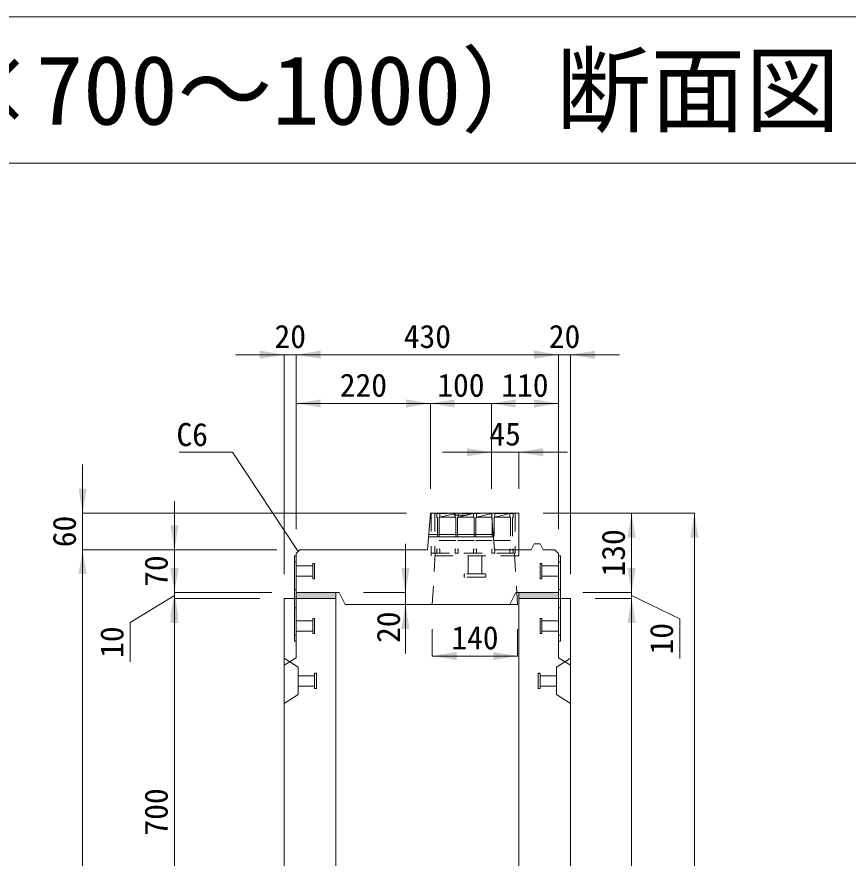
# Model space of a CAD drawing. Units: millimetres at full size, sheet at 1:40. Extents: x -1934 to 44546, y -100881 to -70395.
# Drawn here: x 32951 to 34315, y -90162 to -88782 of the extents above; entities that cross this region are included whole.
import ezdxf
from ezdxf.enums import TextEntityAlignment as Align

# ---------------------------------------------------------------- set-up
doc = ezdxf.new("R2010")
doc.units = ezdxf.units.MM
doc.header["$LTSCALE"] = 40
for name, pattern in [('CHAIN_DOUBLE_DASH', [23.5, 12, -1.5, 3.5, -1.5, 3.5, -1.5]), ('USER1', [1.35, 0.75, -0.6]), ('USER2', [1.35, 0.75, -0.6])]:
    doc.linetypes.add(name, pattern=pattern)
for name, color, linetype, lineweight in [('インサート', 92, 'USER2', 9), ('グレーチング', 7, 'USER2', 5), ('プレート', 7, 'USER1', 9), ('モルタル', 7, 'Continuous', 9), ('受枠', 3, 'USER2', 5), ('図枠', 7, 'Continuous', 5), ('寸法線', 7, 'Continuous', 9), ('引出線', 4, 'Continuous', 9), ('本体', 2, 'Continuous', 13), ('補助線', 8, 'CHAIN_DOUBLE_DASH', 5)]:
    doc.layers.add(name, color=color, linetype=linetype, lineweight=lineweight)
doc.layers.add('ハッチング_モルタル', color=30, linetype='Continuous')
doc.styles.add('ＭＳ ゴシック', font='')
doc.styles.get('ＭＳ ゴシック').set_extended_font_data('MS Gothic')

# ---------------------------------------------------------------- blocks, each defined once
blk = doc.blocks.new('filled_arrow')
at = {"color": 0, "linetype": 'Continuous', "lineweight": -2}
blk.add_solid([(7.5, 1.25), (0, 0), (7.5, -1.25)], dxfattribs=at)

msp = doc.modelspace()

# ---------------------------------------------------------------- hatches: boundary and pattern name
at = {"layer": 'ハッチング_モルタル'}
for points in [[(33409.82, -89726.02), (33409.82, -89736.02), (33474.82, -89736.02), (33474.82, -89726.02)], [(33774.82, -89726.02), (33774.82, -89736.02), (33839.82, -89736.02), (33839.82, -89726.02)]]:
    msp.add_hatch(color=256, dxfattribs=at).paths.add_polyline_path(points)

# ---------------------------------------------------------------- linework, layer by layer
at = {"layer": 'インサート'}
for p, q in [((33409.82, -89682.52), (33436.82, -89682.52)), ((33409.82, -89682.52), (33409.82, -89699.52)), ((33439.82, -89678.52), (33436.82, -89678.52)), ((33436.82, -89678.52), (33436.82, -89703.52)), ((33439.82, -89703.52), (33439.82, -89678.52)), ((33809.82, -89678.52), (33812.82, -89678.52)), ((33809.82, -89703.52), (33809.82, -89678.52)), ((33812.82, -89678.52), (33812.82, -89703.52)), ((33839.82, -89682.52), (33812.82, -89682.52)), ((33839.82, -89682.52), (33839.82, -89699.52)), ((33409.82, -89699.52), (33436.82, -89699.52)), ((33839.82, -89699.52), (33812.82, -89699.52)), ((33436.82, -89703.52), (33439.82, -89703.52)), ((33812.82, -89703.52), (33809.82, -89703.52)), ((33439.82, -89768.52), (33436.82, -89768.52)), ((33436.82, -89768.52), (33436.82, -89793.52)), ((33439.82, -89793.52), (33439.82, -89768.52)), ((33809.82, -89768.52), (33812.82, -89768.52)), ((33809.82, -89793.52), (33809.82, -89768.52)), ((33812.82, -89768.52), (33812.82, -89793.52)), ((33409.82, -89772.52), (33436.82, -89772.52)), ((33409.82, -89772.52), (33409.82, -89789.52)), ((33839.82, -89772.52), (33812.82, -89772.52)), ((33839.82, -89772.52), (33839.82, -89789.52)), ((33409.82, -89789.52), (33436.82, -89789.52)), ((33436.82, -89793.52), (33439.82, -89793.52)), ((33812.82, -89793.52), (33809.82, -89793.52)), ((33839.82, -89789.52), (33812.82, -89789.52))]:
    msp.add_line(p, q, dxfattribs=at)
at = {"layer": 'インサート', "linetype": 'Continuous', "lineweight": 5}
for p, q in [((33412.82, -89879.52), (33412.82, -89862.52)), ((33439.82, -89862.52), (33412.82, -89862.52)), ((33439.82, -89883.52), (33439.82, -89858.52)), ((33442.82, -89858.52), (33439.82, -89858.52)), ((33442.82, -89883.52), (33442.82, -89858.52)), ((33806.82, -89858.52), (33806.82, -89883.52)), ((33806.82, -89858.52), (33809.82, -89858.52)), ((33809.82, -89858.52), (33809.82, -89883.52)), ((33809.82, -89862.52), (33836.82, -89862.52)), ((33836.82, -89862.52), (33836.82, -89879.52)), ((33439.82, -89879.52), (33412.82, -89879.52)), ((33809.82, -89879.52), (33836.82, -89879.52)), ((33442.82, -89883.52), (33439.82, -89883.52)), ((33806.82, -89883.52), (33809.82, -89883.52))]:
    msp.add_line(p, q, dxfattribs=at)
at = {"layer": 'グレーチング'}
for p, q in [((33765.32, -89596.52), (33640.32, -89596.52)), ((33640.32, -89596.52), (33640.32, -89602.52)), ((33640.32, -89602.52), (33641.32, -89603.52)), ((33641.32, -89603.52), (33641.32, -89654.52)), ((33645.32, -89602.52), (33644.32, -89603.52)), ((33644.32, -89603.52), (33644.32, -89654.52)), ((33645.32, -89596.52), (33645.32, -89602.52)), ((33645.32, -89602.52), (33670.32, -89596.52)), ((33645.32, -89602.52), (33670.32, -89602.52)), ((33670.32, -89596.52), (33670.32, -89602.52)), ((33670.32, -89602.52), (33671.32, -89603.52)), ((33671.32, -89603.52), (33671.32, -89654.52)), ((33675.32, -89602.52), (33674.32, -89603.52)), ((33674.32, -89603.52), (33674.32, -89654.52)), ((33675.32, -89596.52), (33675.32, -89602.52)), ((33675.32, -89602.52), (33700.32, -89596.52)), ((33675.32, -89602.52), (33700.32, -89602.52)), ((33700.32, -89596.52), (33700.32, -89602.52)), ((33700.32, -89602.52), (33701.32, -89603.52)), ((33701.32, -89603.52), (33701.32, -89654.52)), ((33705.32, -89602.52), (33704.32, -89603.52)), ((33704.32, -89603.52), (33704.32, -89654.52)), ((33705.32, -89596.52), (33705.32, -89602.52)), ((33705.32, -89602.52), (33730.32, -89596.52)), ((33705.32, -89602.52), (33730.32, -89602.52)), ((33730.32, -89596.52), (33730.32, -89602.52)), ((33730.32, -89602.52), (33731.32, -89603.52)), ((33731.32, -89603.52), (33731.32, -89654.52)), ((33735.32, -89602.52), (33734.32, -89603.52)), ((33734.32, -89603.52), (33734.32, -89654.52)), ((33735.32, -89596.52), (33735.32, -89602.52)), ((33735.32, -89602.52), (33760.32, -89596.52)), ((33735.32, -89602.52), (33760.32, -89602.52)), ((33760.32, -89596.52), (33760.32, -89602.52)), ((33760.32, -89602.52), (33761.32, -89603.52)), ((33761.32, -89603.52), (33761.32, -89654.52)), ((33765.32, -89602.52), (33764.32, -89603.52)), ((33764.32, -89603.52), (33764.32, -89654.52)), ((33765.32, -89596.52), (33765.32, -89602.52)), ((33644.32, -89640.52), (33671.32, -89640.52)), ((33674.32, -89640.52), (33701.32, -89640.52)), ((33704.32, -89640.52), (33731.32, -89640.52)), ((33734.32, -89640.52), (33761.32, -89640.52)), ((33640.32, -89655.52), (33641.32, -89654.52)), ((33640.32, -89661.52), (33640.32, -89655.52)), ((33645.32, -89655.52), (33644.32, -89654.52)), ((33645.32, -89661.52), (33645.32, -89655.52)), ((33670.32, -89655.52), (33671.32, -89654.52)), ((33670.32, -89661.52), (33670.32, -89655.52)), ((33675.32, -89655.52), (33674.32, -89654.52)), ((33675.32, -89661.52), (33675.32, -89655.52)), ((33700.32, -89655.52), (33701.32, -89654.52)), ((33700.32, -89661.52), (33700.32, -89655.52)), ((33705.32, -89655.52), (33704.32, -89654.52)), ((33705.32, -89661.52), (33705.32, -89655.52)), ((33730.32, -89655.52), (33731.32, -89654.52)), ((33730.32, -89661.52), (33730.32, -89655.52)), ((33735.32, -89655.52), (33734.32, -89654.52)), ((33735.32, -89661.52), (33735.32, -89655.52)), ((33760.32, -89655.52), (33761.32, -89654.52)), ((33760.32, -89661.52), (33760.32, -89655.52)), ((33765.32, -89655.52), (33764.32, -89654.52)), ((33765.32, -89661.52), (33765.32, -89655.52)), ((33640.32, -89661.52), (33645.32, -89661.52)), ((33670.32, -89661.52), (33675.32, -89661.52)), ((33700.32, -89661.52), (33705.32, -89661.52)), ((33730.32, -89661.52), (33735.32, -89661.52)), ((33760.32, -89661.52), (33765.32, -89661.52))]:
    msp.add_line(p, q, dxfattribs=at)
at = {"layer": 'プレート'}
for p, q in [((33409.82, -89676.02), (33406.62, -89676.02)), ((33843.02, -89676.02), (33839.82, -89676.02)), ((33409.82, -89721.02), (33406.62, -89721.02)), ((33843.02, -89721.02), (33839.82, -89721.02)), ((33409.82, -89751.02), (33406.62, -89751.02)), ((33843.02, -89751.02), (33839.82, -89751.02)), ((33409.82, -89796.02), (33406.62, -89796.02)), ((33843.02, -89796.02), (33839.82, -89796.02))]:
    msp.add_line(p, q, dxfattribs=at)
at = {"layer": 'プレート', "linetype": 'Continuous'}
for points in [[(33406.62, -89806.02), (33406.62, -89666.02), (33409.82, -89666.02), (33409.82, -89806.02)], [(33839.82, -89806.02), (33839.82, -89666.02), (33843.02, -89666.02), (33843.02, -89806.02)]]:
    msp.add_lwpolyline(points, close=True, dxfattribs=at)
at = {"layer": 'モルタル', "lineweight": 13}
msp.add_lwpolyline([(33409.82, -89726.02), (33474.82, -89726.02), (33474.82, -89736.02), (33409.82, -89736.02)], close=True, dxfattribs=at)
at = {"layer": 'モルタル'}
msp.add_lwpolyline([(33774.82, -89726.02), (33839.82, -89726.02), (33839.82, -89736.02), (33774.82, -89736.02)], close=True, dxfattribs=at)
at = {"layer": '受枠', "linetype": 'Continuous'}
for q in [(33630.82, -89596.02), (33774.82, -89656.02)]:
    msp.add_line((33774.82, -89596.02), q, dxfattribs=at)
at = {"layer": '受枠'}
for p, q in [((33630.82, -89596.02), (33630.82, -89666.02)), ((33636.82, -89596.02), (33636.82, -89661.52)), ((33768.82, -89596.02), (33768.82, -89661.52)), ((33774.82, -89656.02), (33774.82, -89666.02)), ((33630.82, -89661.52), (33774.82, -89661.52)), ((33774.82, -89666.02), (33630.82, -89666.02)), ((33691.49, -89695.69), (33691.49, -89666.02)), ((33714.16, -89695.69), (33714.16, -89666.02)), ((33684.96, -89696.75), (33684.96, -89699.95)), ((33719.62, -89695.69), (33686.02, -89695.69)), ((33720.69, -89696.75), (33720.69, -89699.95)), ((33719.62, -89701.02), (33686.02, -89701.02))]:
    msp.add_line(p, q, dxfattribs=at)
for centre, start, end in [((33686.02, -89696.75), 90, 180), ((33686.02, -89699.95), 180, 270), ((33719.62, -89696.75), 0, 90), ((33719.62, -89699.95), 270, 0)]:
    msp.add_arc(centre, 1.07, start, end, dxfattribs=at)
at = {"layer": '図枠', "lineweight": 13}
for p, q in [((28945.54, -88781.84), (43345.54, -88781.84)), ((28945.54, -88781.84), (43345.54, -88781.84)), ((28945.54, -89021.84), (43345.54, -89021.84)), ((28945.54, -89021.84), (43345.54, -89021.84))]:
    msp.add_line(p, q, dxfattribs=at)
at = {"layer": '寸法線'}
for p, q in [((33489.82, -89336.02), (33309.82, -89336.02)), ((33389.82, -89696.02), (33389.82, -89336.02)), ((33409.82, -89336.02), (33839.82, -89336.02)), ((33409.82, -89622.02), (33409.82, -89336.02)), ((33409.82, -89622.02), (33409.82, -89336.02)), ((33759.82, -89336.02), (33939.82, -89336.02)), ((33839.82, -89622.03), (33839.82, -89336.02)), ((33839.82, -89622.03), (33839.82, -89336.02)), ((33859.82, -89696.02), (33859.82, -89336.02)), ((33409.82, -89416.02), (33629.82, -89416.02)), ((33409.82, -89622.02), (33409.82, -89416.02)), ((33629.82, -89556.02), (33629.82, -89416.02)), ((33809.82, -89416.02), (33629.82, -89416.02)), ((33629.82, -89556.02), (33629.82, -89416.02)), ((33729.82, -89416.02), (33839.82, -89416.02)), ((33729.82, -89556.02), (33729.82, -89416.02)), ((33839.82, -89622.03), (33839.82, -89416.02)), ((33854.82, -89496.02), (33649.82, -89496.02)), ((33729.82, -89556.02), (33729.82, -89496.02)), ((33774.82, -89556.02), (33774.82, -89496.02)), ((33059.22, -89516.02), (33059.22, -89736.02)), ((33729.82, -89556.02), (33729.82, -89526.02)), ((33209.82, -89806.02), (33209.82, -89576.02)), ((33590.82, -89596.02), (33059.22, -89596.02)), ((33814.82, -89596.02), (34062.81, -89596.02)), ((33814.82, -89596.02), (33959.82, -89596.02)), ((33959.82, -89726.02), (33959.82, -89596.02)), ((34062.81, -90886.02), (34062.81, -89596.02)), ((33059.22, -90886.02), (33059.22, -89656.02)), ((33377.82, -89656.02), (33059.22, -89656.02)), ((33375.82, -89656.02), (33059.22, -89656.02)), ((33209.82, -89646.02), (33209.82, -89816.02)), ((33375.82, -89656.02), (33209.82, -89656.02)), ((33588.79, -89646.02), (33588.79, -89826.02)), ((33959.82, -89646.02), (33959.82, -89816.02)), ((33369.82, -89726.02), (33209.82, -89726.02)), ((33369.82, -89726.02), (33209.82, -89726.02)), ((33519.82, -89726.02), (33588.79, -89726.02)), ((33879.82, -89726.02), (33959.82, -89726.02)), ((33879.82, -89726.02), (33959.82, -89726.02)), ((33209.82, -89731.02), (33137.22, -89775.06)), ((33209.82, -90436.02), (33209.82, -89736.02)), ((33349.82, -89736.02), (33209.82, -89736.02)), ((33349.82, -89736.02), (33209.82, -89736.02)), ((33899.82, -89736.02), (33959.82, -89736.02)), ((33899.82, -89736.02), (33959.82, -89736.02)), ((33959.82, -89731.02), (34038.85, -89769.45)), ((33959.82, -90886.02), (33959.82, -89736.02)), ((33529.82, -89746.02), (33588.79, -89746.02)), ((34038.85, -89769.45), (34038.85, -89834.32)), ((33137.22, -89775.06), (33137.22, -89839.93)), ((33632.82, -89786.02), (33632.82, -89830.25)), ((33772.82, -89786.02), (33772.82, -89830.25)), ((33632.82, -89830.25), (33772.82, -89830.25))]:
    msp.add_line(p, q, dxfattribs=at)
at = {"layer": '引出線'}
msp.add_lwpolyline([(33412.82, -89659.02), (33304.83, -89496.02), (33217.72, -89496.02)], dxfattribs=at)
at = {"layer": '本体'}
for p, q in [((33624.82, -89656.02), (33629.82, -89596.02)), ((33629.82, -89596.02), (33666.82, -89596.02)), ((33666.82, -89596.02), (33669.82, -89599.02)), ((33669.82, -89599.02), (33689.82, -89599.02)), ((33689.82, -89599.02), (33692.82, -89596.02)), ((33692.82, -89596.02), (33729.82, -89596.02)), ((33729.82, -89596.02), (33734.82, -89656.02)), ((33732.74, -89631.02), (33626.91, -89631.02)), ((33733.07, -89635.02), (33626.57, -89635.02)), ((33409.82, -89662.02), (33415.82, -89656.02)), ((33415.82, -89656.02), (33624.82, -89656.02)), ((33734.82, -89656.02), (33794.82, -89656.02)), ((33794.82, -89656.02), (33799.82, -89646.02)), ((33799.82, -89646.02), (33809.82, -89646.02)), ((33809.82, -89646.02), (33814.82, -89656.02)), ((33814.82, -89656.02), (33833.82, -89656.02)), ((33833.82, -89656.02), (33839.82, -89662.03)), ((33409.82, -89662.02), (33409.82, -89726.02)), ((33839.82, -89662.03), (33839.82, -89726.02)), ((33409.82, -89726.02), (33479.82, -89726.02)), ((33479.82, -89726.02), (33489.82, -89746.02)), ((33769.82, -89726.02), (33759.82, -89746.02)), ((33769.82, -89726.02), (33839.82, -89726.02)), ((33489.82, -89746.02), (33759.82, -89746.02))]:
    msp.add_line(p, q, dxfattribs=at)
at = {"layer": '本体', "linetype": 'USER2', "lineweight": 9}
for p, q in [((33637.82, -89661.52), (33632.82, -89746.02)), ((33767.82, -89661.52), (33771.64, -89726.02))]:
    msp.add_line(p, q, dxfattribs=at)
at = {"layer": '本体', "lineweight": 20}
for p, q in [((33389.82, -90886.02), (33389.82, -89736.02)), ((33389.82, -89736.02), (33474.82, -89736.02)), ((33409.82, -89736.02), (33474.82, -89736.02)), ((33409.82, -89736.02), (33409.82, -89833.03)), ((33474.82, -90365.5), (33474.82, -89736.02)), ((33774.82, -90365.5), (33774.82, -89736.02)), ((33774.82, -89736.02), (33859.82, -89736.02)), ((33839.82, -89736.02), (33839.82, -89833.03)), ((33859.82, -90886.02), (33859.82, -89736.02)), ((33389.82, -89845.53), (33409.82, -89833.03)), ((33389.82, -89834.02), (33412.82, -89848.52)), ((33836.82, -89848.52), (33859.82, -89834.02)), ((33859.82, -89845.53), (33839.82, -89833.03)), ((33412.82, -89893.52), (33412.82, -89848.52)), ((33836.82, -89893.52), (33836.82, -89848.52)), ((33412.82, -89893.52), (33389.82, -89908.02)), ((33859.82, -89908.02), (33836.82, -89893.52))]:
    msp.add_line(p, q, dxfattribs=at)
at = {"layer": '補助線'}
for p in [(33771.64, -89726.02), (33759.82, -89746.02)]:
    msp.add_line(p, (33772.82, -89746.02), dxfattribs=at)

# ---------------------------------------------------------------- block references
at = {"layer": '寸法線', "xscale": 5.33, "yscale": 5.33}
for p, rotation in [((33389.82, -89336.02), 180), ((33839.82, -89336.02), 180), ((33839.82, -89336.02), 180), ((33629.82, -89416.02), 180), ((33839.82, -89416.02), 180), ((33729.82, -89496.02), 180), ((33059.22, -89596.02), 90), ((33959.82, -89596.02), 270), ((34062.81, -89596.02), 270), ((33209.82, -89656.02), 90), ((33059.22, -89656.02), 270), ((33059.22, -89656.02), 270), ((33209.82, -89726.02), 90), ((33588.79, -89726.02), 90), ((33959.82, -89726.02), 90), ((33959.82, -89726.02), 90), ((33209.82, -89726.02), 270), ((33209.82, -89736.02), 270), ((33209.82, -89736.02), 270), ((33959.82, -89736.02), 270), ((33959.82, -89736.02), 270), ((33588.79, -89746.02), 270), ((33772.82, -89830.25), 180)]:
    msp.add_blockref('filled_arrow', p, dxfattribs=dict(at, rotation=rotation))
for p in [(33409.82, -89336.02), (33409.82, -89336.02), (33859.82, -89336.02), (33409.82, -89416.02), (33629.82, -89416.02), (33729.82, -89416.02), (33729.82, -89416.02), (33774.82, -89496.02), (33632.82, -89830.25)]:
    msp.add_blockref('filled_arrow', p, dxfattribs=at)
at = {"layer": '引出線', "xscale": 0.133, "yscale": 0.133, "rotation": 123.5}
msp.add_blockref('filled_arrow', (33412.82, -89659.02), dxfattribs=at)

# ---------------------------------------------------------------- texts
at = {"layer": '図枠', "style": 'ＭＳ ゴシック'}
msp.add_text('\u3000都市型側溝 深型集水桝 基本 防草タイプ 300型（300×700～1000）断面図', height=113.9, dxfattribs=at).set_placement((28945.54, -88901.84), align=Align.MIDDLE_LEFT)
at = {"layer": '寸法線', "style": 'ＭＳ ゴシック'}
for s, p in [('20', (33399.82, -89306.02)), ('430', (33624.82, -89306.02)), ('20', (33849.82, -89306.02)), ('220', (33519.82, -89386.02)), ('100', (33679.82, -89386.02)), ('110', (33784.82, -89386.02)), ('45', (33752.32, -89466.02)), ('140', (33702.82, -89800.25))]:
    msp.add_text(s, height=37.98, dxfattribs=at).set_placement(p, align=Align.MIDDLE_CENTER)
for s, p in [('60', (33029.22, -89626.02)), ('130', (33929.82, -89661.02)), ('70', (33179.82, -89691.02)), ('20', (33560.79, -89783.03)), ('10', (34008.85, -89801.89)), ('10', (33107.22, -89807.5)), ('700', (33179.82, -90086.02))]:
    msp.add_text(s, height=37.98, rotation=90, dxfattribs=at).set_placement(p, align=Align.MIDDLE_CENTER)
at = {"layer": '引出線', "style": 'ＭＳ ゴシック'}
msp.add_text('C6', height=37.98, dxfattribs=at).set_placement((33264.83, -89448.02), align=Align.TOP_RIGHT)

doc.saveas('drawing.dxf')
